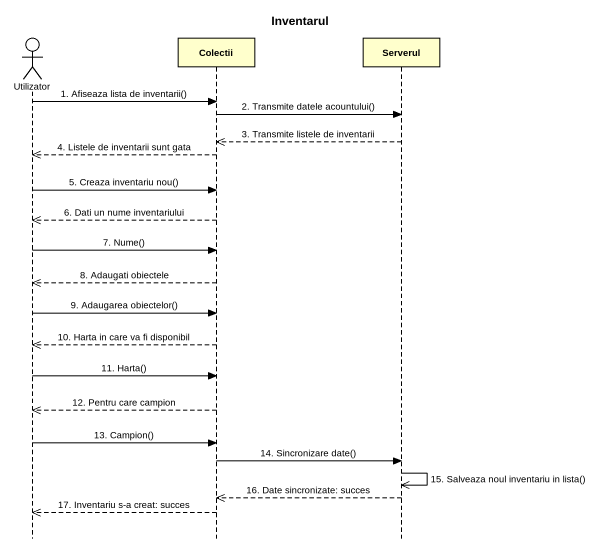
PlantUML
@startuml
title Inventarul
hide footbox
actor Utilizator
participant Colectii
participant Serverul

Utilizator -> Colectii : 1. Afiseaza lista de inventarii()
Colectii -> Serverul : 2. Transmite datele acountului()
Serverul -->> Colectii : 3. Transmite listele de inventarii
Colectii -->> Utilizator : 4. Listele de inventarii sunt gata
Utilizator -> Colectii : 5. Creaza inventariu nou()
Colectii -->> Utilizator : 6. Dati un nume inventariului
Utilizator -> Colectii : 7. Nume()
Colectii -->> Utilizator : 8. Adaugati obiectele
Utilizator -> Colectii : 9. Adaugarea obiectelor()
Colectii -->> Utilizator : 10. Harta in care va fi disponibil
Utilizator -> Colectii : 11. Harta()
Colectii -->> Utilizator : 12. Pentru care campion
Utilizator -> Colectii : 13. Campion()
Colectii -> Serverul : 14. Sincronizare date()
Serverul ->> Serverul : 15. Salveaza noul inventariu in lista()
Serverul -->> Colectii : 16. Date sincronizate: succes
Colectii -->> Utilizator : 17. Inventariu s-a creat: succes
@enduml
